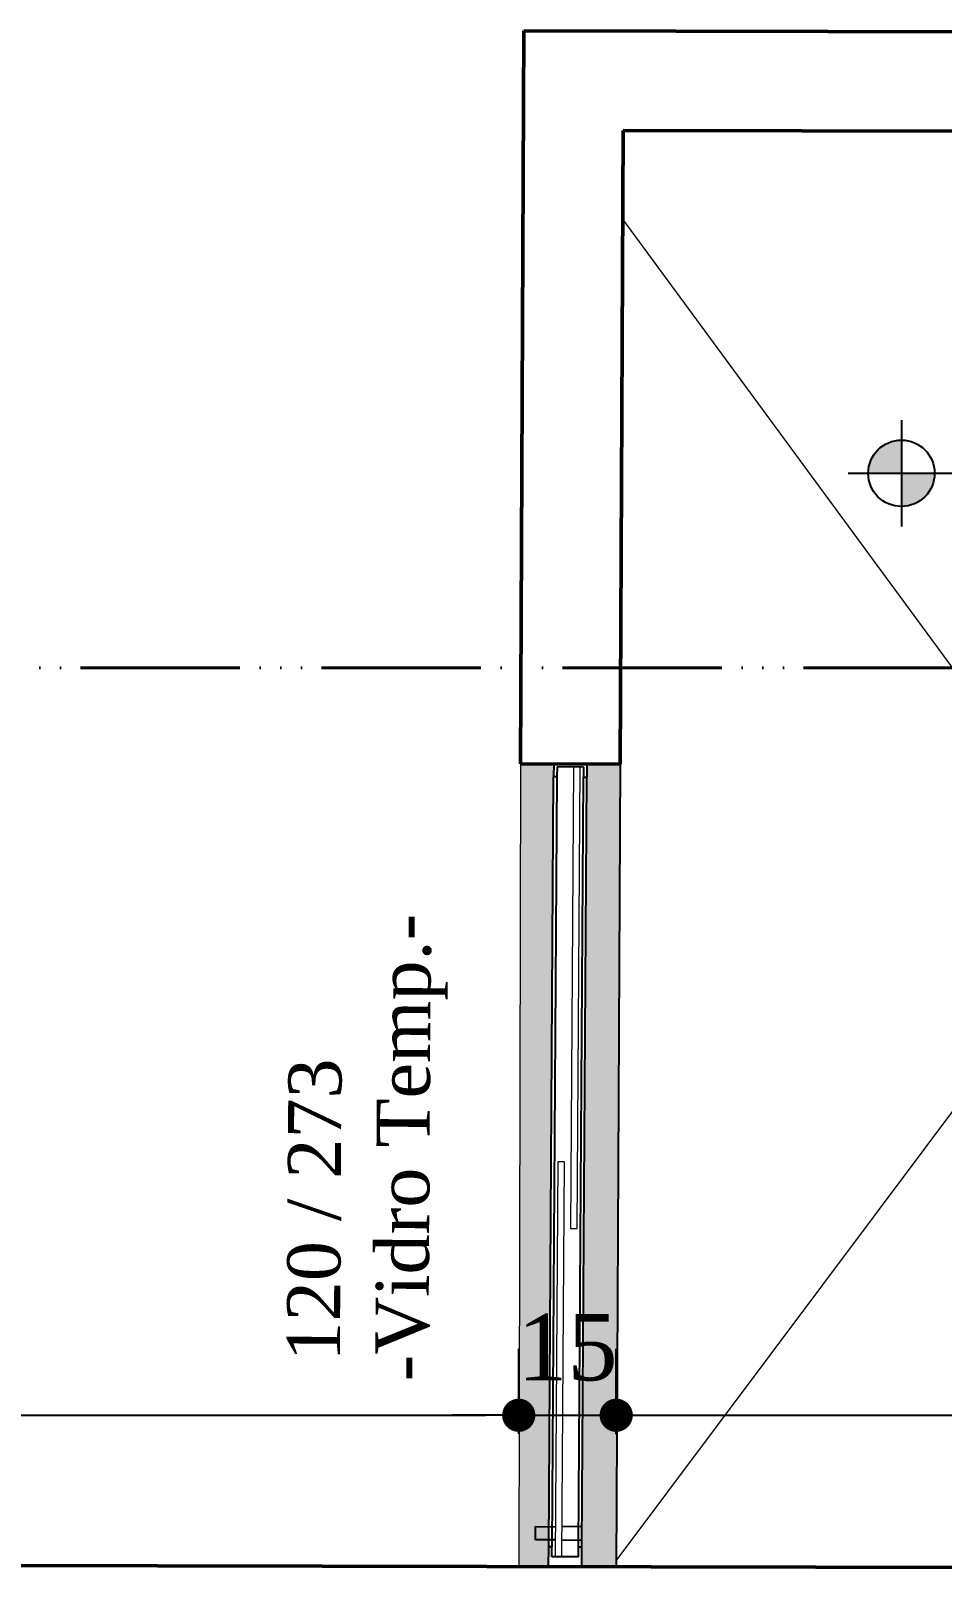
# Model space of a CAD drawing. Header units: millimetres. Extents: x 103208 to 171806, y -164 to 10038.
# Drawn here: x 114354.7 to 114491.9, y 6950.2 to 7182.2 of the extents above; entities that cross this region are included whole.
import ezdxf

# ---------------------------------------------------------------- set-up
doc = ezdxf.new("R2010")
doc.units = ezdxf.units.MM
doc.linetypes.add('ACAD_ISO06W100', pattern=[36, 24, -3, 0, -3, 0, -3, 0, -3])
for name, color, linetype, lineweight in [('Corte Planta', 4, 'ACAD_ISO06W100', 40), ('Hachura', 1, 'Continuous', 9), ('Parede Baixa', 5, 'Continuous', 50), ('Pisos', 55, 'Continuous', 5), ('Pisos Externos', 15, 'Continuous', 9), ('Portas - Janelas', 2, 'Continuous', 20)]:
    doc.layers.add(name, color=color, linetype=linetype, lineweight=lineweight)
for name, color, linetype in [('Hachuria - Moveis', 1, 'Continuous'), ('Piso', 55, 'Continuous'), ('PN010', 1, 'Continuous'), ('Portas-Cotas', 2, 'Continuous')]:
    doc.layers.add(name, color=color, linetype=linetype)
doc.styles.add('Valéria', font='romantic.ttf', dxfattribs={"height": 10})
doc.dimstyles.new('Cota - 50', dxfattribs={"dimtxt": 10, "dimasz": 5, "dimexe": 10, "dimexo": 20, "dimgap": 5, "dimtad": 1, "dimtxsty": 'Valéria', "dimblk": 'DOT', "dimcen": 0, "dimclrd": 12, "dimclre": 12, "dimclrt": 2, "dimazin": 2, "dimtfac": 1, "dimtix": 1, "dimtmove": 0, "dimatfit": 3, "dimldrblk": 'DOT', "dimfxl": 1, "dimarcsym": 0})

# ---------------------------------------------------------------- blocks, each defined once
blk = doc.blocks.new('_Dot')
at = {"color": 0, "linetype": 'ByBlock', "lineweight": -2}
blk.add_line((-0.5, 0), (-1, 0), dxfattribs=at)
at = {"color": 0, "linetype": 'ByBlock', "const_width": 0.5}
blk.add_lwpolyline([(-0.25, 0, 1), (0.25, 0, 1)], format="xyb", close=True, dxfattribs=at)
blk = doc.blocks.new('*D731')
at = {"color": 12, "lineweight": -2, "transparency": 16777216}
for p, q in [((114115.44, 6971.5), (114115.44, 6983.67)), ((114428.16, 6970.86), (114428.16, 6983.67)), ((114120.44, 6973.67), (114423.16, 6973.67))]:
    blk.add_line(p, q, dxfattribs=at)
at = {"layer": 'Defpoints', "color": 0, "transparency": 16777216}
for p in [(114428.16, 6973.67), (114115.44, 6951.5, 9825), (114428.16, 6950.86, -114808.76)]:
    blk.add_point(p, dxfattribs=at)
at = {"color": 12, "lineweight": -2, "transparency": 16777216, "xscale": 5, "yscale": 5, "zscale": 5, "rotation": 180}
blk.add_blockref('_Dot', (114115.44, 6973.67), dxfattribs=at)
at = {"color": 12, "lineweight": -2, "transparency": 16777216, "xscale": 5, "yscale": 5, "zscale": 5}
blk.add_blockref('_Dot', (114428.16, 6973.67), dxfattribs=at)
at = {"color": 2, "transparency": 16777216, "insert": (114271.8, 6983.77), "char_height": 10, "attachment_point": 5, "style": 'Valéria'}
blk.add_mtext('313', dxfattribs=at)
blk = doc.blocks.new('*D732')
at = {"color": 12, "lineweight": -2, "transparency": 16777216}
for p, q in [((114428.16, 6970.86), (114428.16, 6983.67)), ((114442.84, 6970.83), (114442.84, 6983.67)), ((114423.16, 6973.67), (114418.16, 6973.67)), ((114428.16, 6973.67), (114442.84, 6973.67)), ((114447.84, 6973.67), (114452.84, 6973.67))]:
    blk.add_line(p, q, dxfattribs=at)
at = {"layer": 'Defpoints', "color": 0, "transparency": 16777216}
for p in [(114442.84, 6973.67), (114428.16, 6950.86, -114808.76), (114442.84, 6950.83, -114808.76)]:
    blk.add_point(p, dxfattribs=at)
at = {"color": 12, "lineweight": -2, "transparency": 16777216, "xscale": 5, "yscale": 5, "zscale": 5}
blk.add_blockref('_Dot', (114428.16, 6973.67), dxfattribs=at)
at = {"color": 12, "lineweight": -2, "transparency": 16777216, "xscale": 5, "yscale": 5, "zscale": 5, "rotation": 180}
blk.add_blockref('_Dot', (114442.84, 6973.67), dxfattribs=at)
at = {"color": 2, "transparency": 16777216, "insert": (114435.5, 6983.86), "char_height": 10, "attachment_point": 5, "style": 'Valéria'}
blk.add_mtext('15', dxfattribs=at)
blk = doc.blocks.new('*D733')
at = {"color": 12, "lineweight": -2, "transparency": 16777216}
for p, q in [((114442.84, 6970.83), (114442.84, 6983.67)), ((114592.84, 6970.52), (114592.84, 6983.67)), ((114447.84, 6973.67), (114587.84, 6973.67))]:
    blk.add_line(p, q, dxfattribs=at)
at = {"layer": 'Defpoints', "color": 0, "transparency": 16777216}
for p in [(114592.84, 6973.67), (114442.84, 6950.83, -114808.76), (114592.84, 6950.52, -114808.76)]:
    blk.add_point(p, dxfattribs=at)
at = {"color": 12, "lineweight": -2, "transparency": 16777216, "xscale": 5, "yscale": 5, "zscale": 5, "rotation": 180}
blk.add_blockref('_Dot', (114442.84, 6973.67), dxfattribs=at)
at = {"color": 12, "lineweight": -2, "transparency": 16777216, "xscale": 5, "yscale": 5, "zscale": 5}
blk.add_blockref('_Dot', (114592.84, 6973.67), dxfattribs=at)
at = {"color": 2, "transparency": 16777216, "insert": (114517.84, 6983.86), "char_height": 10, "attachment_point": 5, "style": 'Valéria'}
blk.add_mtext('150', dxfattribs=at)

msp = doc.modelspace()

# ---------------------------------------------------------------- hatches: boundary and pattern name
at = {"layer": 'Pisos Externos'}
h = msp.add_hatch(dxfattribs=at)
h.set_pattern_fill('AR-SAND', color=256, scale=0.05, angle=225.0885755)
h.set_pattern_definition([(262.5885755, (121290.2437, -57107.9552), (1.78949214, -1.67100301), [0, -1.9304, 0, -2.159, 0, -2.06375]), (232.5885755, (121290.2437, -57107.955), (0.95142842, -4.12219834), [0, -1.0414, 0, -1.7399, 0, -0.66675]), (192.5885755, (121291.3466, -57106.8489), (-2.78716461, -2.80597368), [0, -0.635, 0, -2.286, 0, -2.9845]), (182.5885755, (121291.3466, -57106.849), (-1.90601143, -3.49070464), [0, -0.3175, 0, -1.4986, 0, -1.7145])])
h.paths.add_polyline_path([(114443.42818, 7071.77092), (114442.83767, 6950.82961), (114437.65252, 6950.84023), (114437.6674, 6953.80562), (114438.41539, 7069.8032), (114438.42828, 7071.80316)])
h.paths.add_polyline_path([(114433.42839, 7071.8354), (114433.41549, 7069.83544), (114432.6675, 6953.83786), (114432.65258, 6950.85048), (114428.16407, 6950.85968), (114428.42849, 7071.86764)])
at = {"layer": 'Portas - Janelas'}
h = msp.add_hatch(color=256, dxfattribs=at)
edge = h.paths.add_edge_path()
edge.add_arc((114485.80211, 7115.5594), 5, 90, 180)
edge.add_line((114480.80211, 7115.5594), (114485.80211, 7115.5594))
edge.add_line((114485.80211, 7115.5594), (114485.80211, 7120.5594))
edge = h.paths.add_edge_path()
edge.add_arc((114485.80211, 7115.5594), 5, 270, 360)
edge.add_line((114490.80211, 7115.5594), (114485.80211, 7115.5594))
edge.add_line((114485.80211, 7115.5594), (114485.80211, 7110.5594))

# ---------------------------------------------------------------- linework, layer by layer
at = {"layer": 'Corte Planta'}
msp.add_line((115765.52896, 7086.27779), (112706.99498, 7086.27779), dxfattribs=at)
at = {"layer": 'Hachura', "elevation": -114808.76029}
for points in [[(114436.4251, 7071.31607), (114435.97695, 7001.81751), (114436.97693, 7001.81107), (114437.42508, 7071.30962)], [(114434.04147, 7011.8302), (114433.65781, 6952.33144)], [(114434.65779, 6952.32499), (114435.04145, 7011.82375), (114434.04147, 7011.8302)]]:
    msp.add_lwpolyline(points, dxfattribs=at)
at = {"layer": 'Hachuria - Moveis'}
for p, q in [((114433.42798, 7071.77232, -114808.76029), (114433.41549, 7069.83544, -114808.76029)), ((114433.91548, 7069.83222, -114808.76029), (114433.41549, 7069.83544, -114808.76029)), ((114433.92515, 7071.33219, -114808.76029), (114433.91548, 7069.83222, -114808.76029)), ((114437.92507, 7071.3064, -114808.76029), (114433.92515, 7071.33219, -114808.76029)), ((114437.92507, 7071.3064, -114808.76029), (114437.9154, 7069.80643, -114808.76029)), ((114437.9154, 7069.80643, -114808.76029), (114438.41539, 7069.8032, -114808.76029)), ((114438.42793, 7071.74849, -114808.76029), (114438.41539, 7069.8032, -114808.76029)), ((114432.64841, 6950.87822, -114808.76029), (114432.66768, 6953.86559, -114808.76029)), ((114433.16767, 6953.86236, -114808.76029), (114432.66768, 6953.86559, -114808.76029)), ((114433.158, 6952.36239, -114808.76029), (114433.16767, 6953.86236, -114808.76029)), ((114437.15791, 6952.3366, -114808.76029), (114437.16758, 6953.83657, -114808.76029)), ((114437.16758, 6953.83657, -114808.76029), (114437.66757, 6953.83335, -114808.76029)), ((114437.64845, 6950.86797, -114808.76029), (114437.66757, 6953.83335, -114808.76029)), ((114437.15791, 6952.3366, -114808.76029), (114433.158, 6952.36239, -114808.76029))]:
    msp.add_line(p, q, dxfattribs=at)
msp.add_circle((114485.80211, 7115.5594, -114808.76029), 5, dxfattribs=at)
at = {"layer": 'Parede Baixa'}
for p, q in [((114428.41197, 7071.79623, -114808.76029), (114428.93824, 7182.20719, -114808.76029)), ((114428.93824, 7182.20719, -114808.76029), (114593.89837, 7181.86905, -114808.76029)), ((114443.4118, 7071.72473, -114808.76029), (114443.86677, 7167.17656, -114808.76029)), ((114443.86677, 7167.17656, -114808.76029), (114593.86701, 7166.86908, -114808.76029)), ((114428.41197, 7071.79623, -114808.76029), (114443.4118, 7071.72473, -114808.76029)), ((114115.43644, 6951.50072, 9825), (114757.83605, 6950.18391, 9825))]:
    msp.add_line(p, q, dxfattribs=at)
at = {"layer": 'Piso'}
for p, q in [((114432.6675, 6953.83786, -114808.76029), (114433.41549, 7069.83544, -114808.76029)), ((114433.91548, 7069.83222, -114808.76029), (114433.16749, 6953.83463, -114808.76029)), ((114437.16741, 6953.80884, -114808.76029), (114437.9154, 7069.80643, -114808.76029)), ((114437.6674, 6953.80562, -114808.76029), (114438.41539, 7069.8032, -114808.76029))]:
    msp.add_line(p, q, dxfattribs=at)
at = {"layer": 'Pisos'}
for p, q in [((114442.83983, 6951.72609, -114808.76029), (114593.80338, 7153.52058, -114808.76029)), ((114443.80314, 7153.82805, -114808.76029), (114592.83812, 6951.01113, -114808.76029))]:
    msp.add_line(p, q, dxfattribs=at)
at = {"layer": 'PN010'}
for p, q in [((114485.80211, 7123.5594, -114808.76029), (114485.80211, 7107.5594, -114808.76029)), ((114477.80211, 7115.5594, -114808.76029), (114555.03186, 7115.5594, -114808.76029)), ((114443.4118, 7071.72473, -114808.76029), (114442.83767, 6950.82961, -114808.76029)), ((114430.67435, 6954.90597, -114808.76029), (114430.68415, 6956.90595, -114808.76029)), ((114430.68415, 6956.90595, -114808.76029), (114433.68718, 6956.88658, -114808.76029)), ((114437.68407, 6956.87163, -114808.76029), (114434.68723, 6956.89095, -114808.76029)), ((114437.67427, 6954.87165, -114808.76029), (114437.68407, 6956.87163, -114808.76029)), ((114433.67431, 6954.89126, -114808.76029), (114430.67435, 6954.90597, -114808.76029)), ((114434.6743, 6954.88636, -114808.76029), (114437.67427, 6954.87165, -114808.76029))]:
    msp.add_line(p, q, dxfattribs=at)
at = {"layer": 'Portas - Janelas'}
msp.add_line((114428.41197, 7071.79623, -114808.76029), (114428.16407, 6950.85968, -114808.76029), dxfattribs=at)

# ---------------------------------------------------------------- texts
at = {"layer": 'Portas-Cotas', "insert": (114405.36357, 7014.0316, -124633.76029), "char_height": 8, "attachment_point": 5, "rotation": 89.6856787, "style": 'Valéria'}
msp.add_mtext('\\pxi-2.3669;120 / 273\\P\\pi0;-Vidro Temp.-', dxfattribs=at)

# ---------------------------------------------------------------- dimensions: what is measured, and where the dimension line sits
dim = msp.add_linear_dim(base=(114428.16407, 6973.66926), p1=(114115.43644, 6951.50072, 9825), p2=(114428.16407, 6950.85968, -114808.76029), text='313', dimstyle='Cota - 50')
dim.commit()
dim.dimension.update_dxf_attribs({"geometry": '*D731', "text_midpoint": (114271.80025, 6983.77281)})
dim = msp.add_linear_dim(base=(114442.83767, 6973.66926), p1=(114428.16407, 6950.85968, -114808.76029), p2=(114442.83767, 6950.82961, -114808.76029), text='15', dimstyle='Cota - 50', override={"dimtmove": 1})
dim.commit()
dim.dimension.update_dxf_attribs({"geometry": '*D732', "text_midpoint": (114435.50087, 6983.86156)})
dim = msp.add_linear_dim(base=(114592.83692, 6973.66926), p1=(114442.83767, 6950.82961, -114808.76029), p2=(114592.83692, 6950.52213, -114808.76029), dimstyle='Cota - 50', override={"dimtmove": 1})
dim.commit()
dim.dimension.update_dxf_attribs({"geometry": '*D733', "text_midpoint": (114517.8373, 6983.86156)})

doc.saveas('drawing.dxf')
